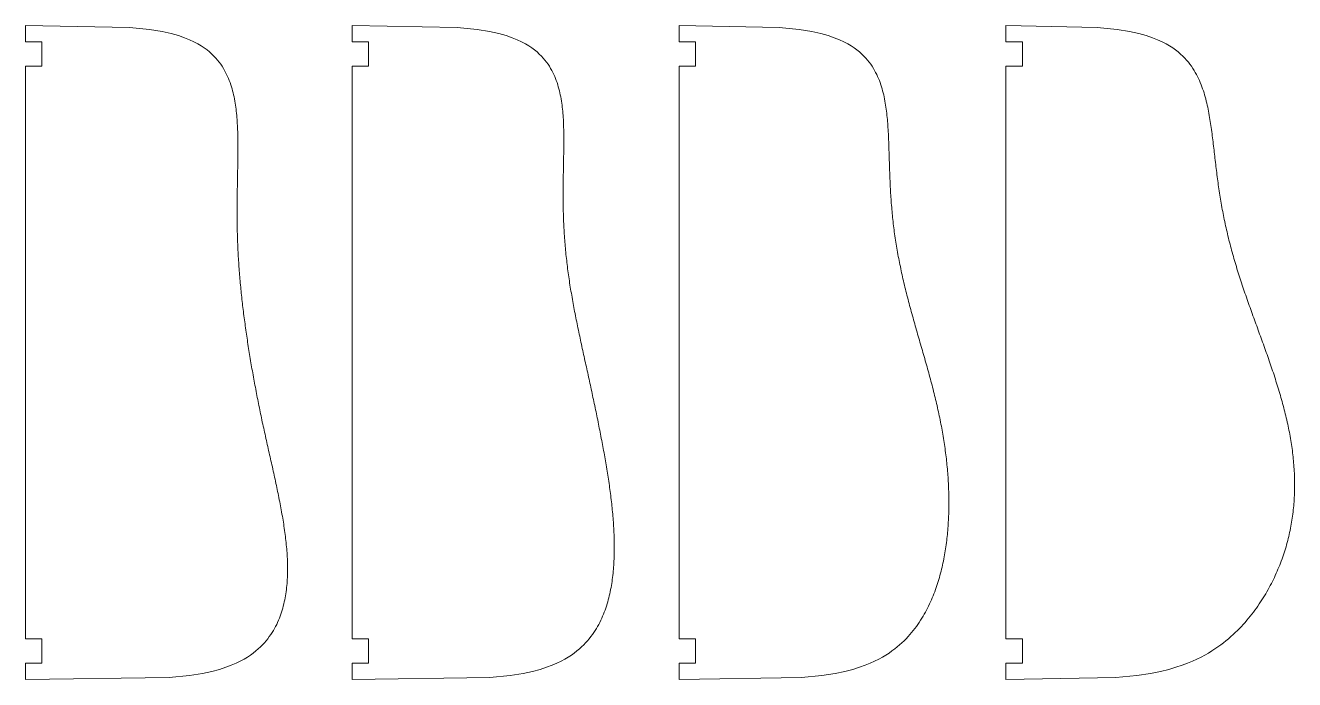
# Model space of a CAD drawing. Header units: millimetres. Extents: x 0 to 2543, y 0 to 160.
# Drawn here: x 0 to 310.6, y 0 to 160 of the extents above; entities that cross this region are included whole.
import ezdxf

# ---------------------------------------------------------------- set-up
doc = ezdxf.new("R2010")
doc.units = ezdxf.units.MM
doc.layers.get('0').update_dxf_attribs({"lineweight": 0})

msp = doc.modelspace()

# ---------------------------------------------------------------- linework, layer by layer
for p, q in [((0, 156), (0, 160)), ((25.51, 159.5), (0, 160)), ((30.39, 159), (25.51, 159.5)), ((33.44, 158.5), (30.39, 159)), ((35.69, 158), (33.44, 158.5)), ((80, 156), (80, 160)), ((105.68, 159.5), (80, 160)), ((110.55, 159), (105.68, 159.5)), ((113.61, 158.5), (110.55, 159)), ((115.86, 158), (113.61, 158.5)), ((160, 156), (160, 160)), ((184.48, 159.5), (160, 160)), ((189.37, 159), (184.48, 159.5)), ((192.44, 158.5), (189.37, 159)), ((194.7, 158), (192.44, 158.5)), ((240, 156), (240, 160)), ((262.28, 159.5), (240, 160)), ((267.18, 159), (262.28, 159.5)), ((270.26, 158.5), (267.18, 159)), ((272.54, 158), (270.26, 158.5)), ((4, 156), (0, 156)), ((4, 150), (4, 156)), ((37.47, 157.5), (35.69, 158)), ((38.94, 157), (37.47, 157.5)), ((40.18, 156.5), (38.94, 157)), ((41.26, 156), (40.18, 156.5)), ((42.2, 155.5), (41.26, 156)), ((43.04, 155), (42.2, 155.5)), ((84, 156), (80, 156)), ((84, 150), (84, 156)), ((117.64, 157.5), (115.86, 158)), ((119.1, 157), (117.64, 157.5)), ((120.35, 156.5), (119.1, 157)), ((121.42, 156), (120.35, 156.5)), ((122.36, 155.5), (121.42, 156)), ((123.2, 155), (122.36, 155.5)), ((164, 156), (160, 156)), ((164, 150), (164, 156)), ((196.48, 157.5), (194.7, 158)), ((197.96, 157), (196.48, 157.5)), ((199.21, 156.5), (197.96, 157)), ((200.3, 156), (199.21, 156.5)), ((201.25, 155.5), (200.3, 156)), ((202.09, 155), (201.25, 155.5)), ((244, 156), (240, 156)), ((244, 150), (244, 156)), ((274.34, 157.5), (272.54, 158)), ((275.84, 157), (274.34, 157.5)), ((277.11, 156.5), (275.84, 157)), ((278.21, 156), (277.11, 156.5)), ((279.18, 155.5), (278.21, 156)), ((280.04, 155), (279.18, 155.5)), ((43.79, 154.5), (43.04, 155)), ((44.47, 154), (43.79, 154.5)), ((45.08, 153.5), (44.47, 154)), ((45.64, 153), (45.08, 153.5)), ((46.14, 152.5), (45.64, 153)), ((46.61, 152), (46.14, 152.5)), ((123.94, 154.5), (123.2, 155)), ((124.61, 154), (123.94, 154.5)), ((125.22, 153.5), (124.61, 154)), ((125.77, 153), (125.22, 153.5)), ((126.28, 152.5), (125.77, 153)), ((126.74, 152), (126.28, 152.5)), ((202.85, 154.5), (202.09, 155)), ((203.53, 154), (202.85, 154.5)), ((204.14, 153.5), (203.53, 154)), ((204.7, 153), (204.14, 153.5)), ((205.22, 152.5), (204.7, 153)), ((205.69, 152), (205.22, 152.5)), ((280.81, 154.5), (280.04, 155)), ((281.51, 154), (280.81, 154.5)), ((282.15, 153.5), (281.51, 154)), ((282.73, 153), (282.15, 153.5)), ((283.26, 152.5), (282.73, 153)), ((283.75, 152), (283.26, 152.5)), ((0, 10), (0, 150)), ((0, 150), (4, 150)), ((47.04, 151.5), (46.61, 152)), ((47.43, 151), (47.04, 151.5)), ((47.8, 150.5), (47.43, 151)), ((48.14, 150), (47.8, 150.5)), ((48.45, 149.5), (48.14, 150)), ((48.74, 149), (48.45, 149.5)), ((80, 10), (80, 150)), ((80, 150), (84, 150)), ((127.16, 151.5), (126.74, 152)), ((127.55, 151), (127.16, 151.5)), ((127.91, 150.5), (127.55, 151)), ((128.24, 150), (127.91, 150.5)), ((128.54, 149.5), (128.24, 150)), ((128.82, 149), (128.54, 149.5)), ((160, 10), (160, 150)), ((160, 150), (164, 150)), ((206.12, 151.5), (205.69, 152)), ((206.52, 151), (206.12, 151.5)), ((206.88, 150.5), (206.52, 151)), ((207.22, 150), (206.88, 150.5)), ((207.54, 149.5), (207.22, 150)), ((207.83, 149), (207.54, 149.5)), ((240, 10), (240, 150)), ((240, 150), (244, 150)), ((284.21, 151.5), (283.75, 152)), ((284.63, 151), (284.21, 151.5)), ((285.02, 150.5), (284.63, 151)), ((285.38, 150), (285.02, 150.5)), ((285.72, 149.5), (285.38, 150)), ((286.04, 149), (285.72, 149.5)), ((49.01, 148.5), (48.74, 149)), ((49.26, 148), (49.01, 148.5)), ((49.49, 147.5), (49.26, 148)), ((49.7, 147), (49.49, 147.5)), ((49.9, 146.5), (49.7, 147)), ((50.09, 146), (49.9, 146.5)), ((50.26, 145.5), (50.09, 146)), ((129.08, 148.5), (128.82, 149)), ((129.32, 148), (129.08, 148.5)), ((129.55, 147.5), (129.32, 148)), ((129.75, 147), (129.55, 147.5)), ((129.94, 146.5), (129.75, 147)), ((130.12, 146), (129.94, 146.5)), ((130.28, 145.5), (130.12, 146)), ((208.1, 148.5), (207.83, 149)), ((208.35, 148), (208.1, 148.5)), ((208.58, 147.5), (208.35, 148)), ((208.8, 147), (208.58, 147.5)), ((209, 146.5), (208.8, 147)), ((209.19, 146), (209, 146.5)), ((209.36, 145.5), (209.19, 146)), ((286.33, 148.5), (286.04, 149)), ((286.61, 148), (286.33, 148.5)), ((286.87, 147.5), (286.61, 148)), ((287.11, 147), (286.87, 147.5)), ((287.34, 146.5), (287.11, 147)), ((287.56, 146), (287.34, 146.5)), ((287.76, 145.5), (287.56, 146)), ((50.42, 145), (50.26, 145.5)), ((50.57, 144.5), (50.42, 145)), ((50.7, 144), (50.57, 144.5)), ((50.83, 143.5), (50.7, 144)), ((50.95, 143), (50.83, 143.5)), ((51.06, 142.5), (50.95, 143)), ((130.43, 145), (130.28, 145.5)), ((130.57, 144.5), (130.43, 145)), ((130.7, 144), (130.57, 144.5)), ((130.82, 143.5), (130.7, 144)), ((130.92, 143), (130.82, 143.5)), ((131.02, 142.5), (130.92, 143)), ((209.52, 145), (209.36, 145.5)), ((209.67, 144.5), (209.52, 145)), ((209.81, 144), (209.67, 144.5)), ((209.94, 143.5), (209.81, 144)), ((210.06, 143), (209.94, 143.5)), ((210.17, 142.5), (210.06, 143)), ((287.95, 145), (287.76, 145.5)), ((288.13, 144.5), (287.95, 145)), ((288.3, 144), (288.13, 144.5)), ((288.46, 143.5), (288.3, 144)), ((288.61, 143), (288.46, 143.5)), ((288.75, 142.5), (288.61, 143)), ((51.16, 142), (51.06, 142.5)), ((51.25, 141.5), (51.16, 142)), ((51.34, 141), (51.25, 141.5)), ((51.42, 140.5), (51.34, 141)), ((51.49, 140), (51.42, 140.5)), ((51.55, 139.5), (51.49, 140)), ((131.11, 142), (131.02, 142.5)), ((131.2, 141.5), (131.11, 142)), ((131.27, 141), (131.2, 141.5)), ((131.34, 140.5), (131.27, 141)), ((131.4, 140), (131.34, 140.5)), ((131.46, 139.5), (131.4, 140)), ((210.28, 142), (210.17, 142.5)), ((210.37, 141.5), (210.28, 142)), ((210.46, 141), (210.37, 141.5)), ((210.54, 140.5), (210.46, 141)), ((210.62, 140), (210.54, 140.5)), ((210.69, 139.5), (210.62, 140)), ((288.88, 142), (288.75, 142.5)), ((289.01, 141.5), (288.88, 142)), ((289.13, 141), (289.01, 141.5)), ((289.25, 140.5), (289.13, 141)), ((289.36, 140), (289.25, 140.5)), ((289.46, 139.5), (289.36, 140)), ((51.61, 139), (51.55, 139.5)), ((51.67, 138.5), (51.61, 139)), ((51.72, 138), (51.67, 138.5)), ((51.76, 137.5), (51.72, 138)), ((51.8, 137), (51.76, 137.5)), ((51.84, 136.5), (51.8, 137)), ((131.51, 139), (131.46, 139.5)), ((131.55, 138.5), (131.51, 139)), ((131.59, 138), (131.55, 138.5)), ((131.63, 137.5), (131.59, 138)), ((131.66, 137), (131.63, 137.5)), ((131.68, 136.5), (131.66, 137)), ((210.75, 139), (210.69, 139.5)), ((210.81, 138.5), (210.75, 139)), ((210.87, 138), (210.81, 138.5)), ((210.92, 137.5), (210.87, 138)), ((210.97, 137), (210.92, 137.5)), ((211.01, 136.5), (210.97, 137)), ((289.56, 139), (289.46, 139.5)), ((289.66, 138.5), (289.56, 139)), ((289.75, 138), (289.66, 138.5)), ((289.84, 137.5), (289.75, 138)), ((289.92, 137), (289.84, 137.5)), ((290, 136.5), (289.92, 137)), ((51.87, 136), (51.84, 136.5)), ((51.9, 135.5), (51.87, 136)), ((51.92, 135), (51.9, 135.5)), ((51.94, 134.5), (51.92, 135)), ((51.96, 134), (51.94, 134.5)), ((51.98, 133.5), (51.96, 134)), ((131.71, 136), (131.68, 136.5)), ((131.73, 135.5), (131.71, 136)), ((131.74, 135), (131.73, 135.5)), ((131.75, 134.5), (131.74, 135)), ((131.76, 134), (131.75, 134.5)), ((131.77, 133.5), (131.76, 134)), ((211.05, 136), (211.01, 136.5)), ((211.09, 135.5), (211.05, 136)), ((211.12, 135), (211.09, 135.5)), ((211.15, 134.5), (211.12, 135)), ((211.18, 134), (211.15, 134.5)), ((211.21, 133.5), (211.18, 134)), ((290.08, 136), (290, 136.5)), ((290.15, 135.5), (290.08, 136)), ((290.22, 135), (290.15, 135.5)), ((290.29, 134.5), (290.22, 135)), ((290.36, 134), (290.29, 134.5)), ((290.43, 133.5), (290.36, 134)), ((52, 133), (51.98, 133.5)), ((52.01, 132.5), (52, 133)), ((52.02, 132), (52.01, 132.5)), ((52.02, 131.5), (52.02, 132)), ((52.02, 131), (52.02, 131.5)), ((52.03, 130.5), (52.02, 131)), ((52.03, 130), (52.03, 130.5)), ((131.78, 133), (131.77, 133.5)), ((131.77, 130.5), (131.78, 131)), ((131.77, 130), (131.77, 130.5)), ((131.78, 132.5), (131.78, 133)), ((131.78, 132), (131.78, 132.5)), ((131.78, 131.5), (131.78, 132)), ((131.78, 131), (131.78, 131.5)), ((211.23, 133), (211.21, 133.5)), ((211.25, 132.5), (211.23, 133)), ((211.27, 132), (211.25, 132.5)), ((211.29, 131.5), (211.27, 132)), ((211.31, 131), (211.29, 131.5)), ((211.33, 130.5), (211.31, 131)), ((211.34, 130), (211.33, 130.5)), ((290.49, 133), (290.43, 133.5)), ((290.55, 132.5), (290.49, 133)), ((290.61, 132), (290.55, 132.5)), ((290.68, 131.5), (290.61, 132)), ((290.73, 131), (290.68, 131.5)), ((290.79, 130.5), (290.73, 131)), ((290.85, 130), (290.79, 130.5)), ((52, 127.5), (52.01, 128)), ((52, 127), (52, 127.5)), ((52.01, 128), (52.02, 128.5)), ((52.02, 129.5), (52.03, 130)), ((52.02, 129), (52.02, 129.5)), ((52.02, 128.5), (52.02, 129)), ((131.72, 127), (131.73, 127.5)), ((131.73, 127.5), (131.74, 128)), ((131.74, 128), (131.75, 128.5)), ((131.75, 129), (131.76, 129.5)), ((131.75, 128.5), (131.75, 129)), ((131.76, 129.5), (131.77, 130)), ((211.36, 129.5), (211.34, 130)), ((211.38, 129), (211.36, 129.5)), ((211.39, 128.5), (211.38, 129)), ((211.41, 128), (211.39, 128.5)), ((211.42, 127.5), (211.41, 128)), ((211.43, 127), (211.42, 127.5)), ((290.91, 129.5), (290.85, 130)), ((290.97, 129), (290.91, 129.5)), ((291.03, 128.5), (290.97, 129)), ((291.08, 128), (291.03, 128.5)), ((291.14, 127.5), (291.08, 128)), ((291.2, 127), (291.14, 127.5)), ((51.94, 124), (51.95, 124.5)), ((51.95, 124.5), (51.96, 125)), ((51.96, 125), (51.97, 125.5)), ((51.97, 125.5), (51.98, 126)), ((51.98, 126), (51.99, 126.5)), ((51.99, 126.5), (52, 127)), ((131.66, 124), (131.67, 124.5)), ((131.67, 124.5), (131.68, 125)), ((131.68, 125), (131.69, 125.5)), ((131.69, 125.5), (131.7, 126)), ((131.7, 126), (131.71, 126.5)), ((131.71, 126.5), (131.72, 127)), ((211.45, 126.5), (211.43, 127)), ((211.46, 126), (211.45, 126.5)), ((211.48, 125.5), (211.46, 126)), ((211.5, 125), (211.48, 125.5)), ((211.51, 124.5), (211.5, 125)), ((211.53, 124), (211.51, 124.5)), ((291.26, 126.5), (291.2, 127)), ((291.32, 126), (291.26, 126.5)), ((291.38, 125.5), (291.32, 126)), ((291.44, 125), (291.38, 125.5)), ((291.5, 124.5), (291.44, 125)), ((291.56, 124), (291.5, 124.5)), ((51.89, 121.5), (51.9, 122)), ((51.89, 121), (51.89, 121.5)), ((51.9, 122), (51.91, 122.5)), ((51.91, 122.5), (51.92, 123)), ((51.92, 123), (51.93, 123.5)), ((51.93, 123.5), (51.94, 124)), ((131.61, 121), (131.62, 121.5)), ((131.62, 121.5), (131.63, 122)), ((131.63, 122.5), (131.64, 123)), ((131.63, 122), (131.63, 122.5)), ((131.64, 123), (131.65, 123.5)), ((131.65, 123.5), (131.66, 124)), ((211.55, 123.5), (211.53, 124)), ((211.57, 123), (211.55, 123.5)), ((211.59, 122.5), (211.57, 123)), ((211.61, 122), (211.59, 122.5)), ((211.63, 121.5), (211.61, 122)), ((211.65, 121), (211.63, 121.5)), ((291.63, 123.5), (291.56, 124)), ((291.69, 123), (291.63, 123.5)), ((291.76, 122.5), (291.69, 123)), ((291.83, 122), (291.76, 122.5)), ((291.89, 121.5), (291.83, 122)), ((291.96, 121), (291.89, 121.5)), ((51.84, 118.5), (51.85, 119)), ((51.84, 118), (51.84, 118.5)), ((51.85, 119), (51.86, 119.5)), ((51.86, 119.5), (51.87, 120)), ((51.87, 120), (51.88, 120.5)), ((51.88, 120.5), (51.89, 121)), ((131.6, 119.5), (131.61, 120)), ((131.6, 119), (131.6, 119.5)), ((131.6, 118.5), (131.6, 119)), ((131.6, 118), (131.6, 118.5)), ((131.61, 120.5), (131.61, 121)), ((131.61, 120), (131.61, 120.5)), ((211.68, 120.5), (211.65, 121)), ((211.71, 120), (211.68, 120.5)), ((211.73, 119.5), (211.71, 120)), ((211.76, 119), (211.73, 119.5)), ((211.79, 118.5), (211.76, 119)), ((211.83, 118), (211.79, 118.5)), ((292.04, 120.5), (291.96, 121)), ((292.11, 120), (292.04, 120.5)), ((292.18, 119.5), (292.11, 120)), ((292.26, 119), (292.18, 119.5)), ((292.34, 118.5), (292.26, 119)), ((292.42, 118), (292.34, 118.5)), ((51.81, 114.5), (51.82, 115)), ((51.82, 116.5), (51.83, 117)), ((51.82, 116), (51.82, 116.5)), ((51.82, 115.5), (51.82, 116)), ((51.82, 115), (51.82, 115.5)), ((51.83, 117.5), (51.84, 118)), ((51.83, 117), (51.83, 117.5)), ((131.61, 117.5), (131.6, 118)), ((131.61, 117), (131.61, 117.5)), ((131.61, 116.5), (131.61, 117)), ((131.62, 116), (131.61, 116.5)), ((131.63, 115.5), (131.62, 116)), ((131.64, 115), (131.63, 115.5)), ((131.65, 114.5), (131.64, 115)), ((211.86, 117.5), (211.83, 118)), ((211.9, 117), (211.86, 117.5)), ((211.93, 116.5), (211.9, 117)), ((211.97, 116), (211.93, 116.5)), ((212.02, 115.5), (211.97, 116)), ((212.06, 115), (212.02, 115.5)), ((212.1, 114.5), (212.06, 115)), ((292.5, 117.5), (292.42, 118)), ((292.58, 117), (292.5, 117.5)), ((292.67, 116.5), (292.58, 117)), ((292.76, 116), (292.67, 116.5)), ((292.85, 115.5), (292.76, 116)), ((292.94, 115), (292.85, 115.5)), ((293.03, 114.5), (292.94, 115)), ((51.82, 114), (51.81, 114.5)), ((51.82, 113.5), (51.82, 114)), ((51.82, 113), (51.82, 113.5)), ((51.82, 112.5), (51.82, 113)), ((51.83, 112), (51.82, 112.5)), ((51.83, 111.5), (51.83, 112)), ((131.66, 114), (131.65, 114.5)), ((131.68, 113.5), (131.66, 114)), ((131.7, 113), (131.68, 113.5)), ((131.71, 112.5), (131.7, 113)), ((131.73, 112), (131.71, 112.5)), ((131.76, 111.5), (131.73, 112)), ((212.15, 114), (212.1, 114.5)), ((212.2, 113.5), (212.15, 114)), ((212.25, 113), (212.2, 113.5)), ((212.31, 112.5), (212.25, 113)), ((212.36, 112), (212.31, 112.5)), ((212.42, 111.5), (212.36, 112)), ((293.13, 114), (293.03, 114.5)), ((293.23, 113.5), (293.13, 114)), ((293.33, 113), (293.23, 113.5)), ((293.43, 112.5), (293.33, 113)), ((293.53, 112), (293.43, 112.5)), ((293.64, 111.5), (293.53, 112)), ((51.84, 111), (51.83, 111.5)), ((51.85, 110.5), (51.84, 111)), ((51.86, 110), (51.85, 110.5)), ((51.87, 109.5), (51.86, 110)), ((51.88, 109), (51.87, 109.5)), ((51.9, 108.5), (51.88, 109)), ((131.78, 111), (131.76, 111.5)), ((131.81, 110.5), (131.78, 111)), ((131.83, 110), (131.81, 110.5)), ((131.86, 109.5), (131.83, 110)), ((131.89, 109), (131.86, 109.5)), ((131.93, 108.5), (131.89, 109)), ((212.48, 111), (212.42, 111.5)), ((212.54, 110.5), (212.48, 111)), ((212.61, 110), (212.54, 110.5)), ((212.67, 109.5), (212.61, 110)), ((212.74, 109), (212.67, 109.5)), ((212.81, 108.5), (212.74, 109)), ((293.75, 111), (293.64, 111.5)), ((293.86, 110.5), (293.75, 111)), ((293.97, 110), (293.86, 110.5)), ((294.09, 109.5), (293.97, 110)), ((294.21, 109), (294.09, 109.5)), ((294.33, 108.5), (294.21, 109)), ((51.91, 108), (51.9, 108.5)), ((51.93, 107.5), (51.91, 108)), ((51.94, 107), (51.93, 107.5)), ((51.96, 106.5), (51.94, 107)), ((51.98, 106), (51.96, 106.5)), ((52, 105.5), (51.98, 106)), ((131.96, 108), (131.93, 108.5)), ((132, 107.5), (131.96, 108)), ((132.04, 107), (132, 107.5)), ((132.08, 106.5), (132.04, 107)), ((132.12, 106), (132.08, 106.5)), ((132.17, 105.5), (132.12, 106)), ((212.89, 108), (212.81, 108.5)), ((212.96, 107.5), (212.89, 108)), ((213.04, 107), (212.96, 107.5)), ((213.12, 106.5), (213.04, 107)), ((213.2, 106), (213.12, 106.5)), ((213.28, 105.5), (213.2, 106)), ((294.45, 108), (294.33, 108.5)), ((294.57, 107.5), (294.45, 108)), ((294.7, 107), (294.57, 107.5)), ((294.83, 106.5), (294.7, 107)), ((294.96, 106), (294.83, 106.5)), ((295.09, 105.5), (294.96, 106)), ((52.03, 105), (52, 105.5)), ((52.05, 104.5), (52.03, 105)), ((52.08, 104), (52.05, 104.5)), ((52.11, 103.5), (52.08, 104)), ((52.13, 103), (52.11, 103.5)), ((52.17, 102.5), (52.13, 103)), ((132.21, 105), (132.17, 105.5)), ((132.26, 104.5), (132.21, 105)), ((132.31, 104), (132.26, 104.5)), ((132.37, 103.5), (132.31, 104)), ((132.42, 103), (132.37, 103.5)), ((132.48, 102.5), (132.42, 103)), ((213.37, 105), (213.28, 105.5)), ((213.46, 104.5), (213.37, 105)), ((213.55, 104), (213.46, 104.5)), ((213.64, 103.5), (213.55, 104)), ((213.74, 103), (213.64, 103.5)), ((213.83, 102.5), (213.74, 103)), ((295.23, 105), (295.09, 105.5)), ((295.36, 104.5), (295.23, 105)), ((295.5, 104), (295.36, 104.5)), ((295.64, 103.5), (295.5, 104)), ((295.79, 103), (295.64, 103.5)), ((295.93, 102.5), (295.79, 103)), ((52.2, 102), (52.17, 102.5)), ((52.23, 101.5), (52.2, 102)), ((52.26, 101), (52.23, 101.5)), ((52.3, 100.5), (52.26, 101)), ((52.34, 100), (52.3, 100.5)), ((52.38, 99.5), (52.34, 100)), ((52.42, 99), (52.38, 99.5)), ((132.53, 102), (132.48, 102.5)), ((132.59, 101.5), (132.53, 102)), ((132.66, 101), (132.59, 101.5)), ((132.72, 100.5), (132.66, 101)), ((132.79, 100), (132.72, 100.5)), ((132.85, 99.5), (132.79, 100)), ((132.92, 99), (132.85, 99.5)), ((213.93, 102), (213.83, 102.5)), ((214.03, 101.5), (213.93, 102)), ((214.14, 101), (214.03, 101.5)), ((214.24, 100.5), (214.14, 101)), ((214.35, 100), (214.24, 100.5)), ((214.46, 99.5), (214.35, 100)), ((214.57, 99), (214.46, 99.5)), ((296.08, 102), (295.93, 102.5)), ((296.23, 101.5), (296.08, 102)), ((296.38, 101), (296.23, 101.5)), ((296.53, 100.5), (296.38, 101)), ((296.69, 100), (296.53, 100.5)), ((296.84, 99.5), (296.69, 100)), ((297, 99), (296.84, 99.5)), ((52.46, 98.5), (52.42, 99)), ((52.5, 98), (52.46, 98.5)), ((52.54, 97.5), (52.5, 98)), ((52.59, 97), (52.54, 97.5)), ((52.64, 96.5), (52.59, 97)), ((52.69, 96), (52.64, 96.5)), ((132.99, 98.5), (132.92, 99)), ((133.06, 98), (132.99, 98.5)), ((133.14, 97.5), (133.06, 98)), ((133.21, 97), (133.14, 97.5)), ((133.29, 96.5), (133.21, 97)), ((133.37, 96), (133.29, 96.5)), ((214.68, 98.5), (214.57, 99)), ((214.79, 98), (214.68, 98.5)), ((214.91, 97.5), (214.79, 98)), ((215.03, 97), (214.91, 97.5)), ((215.15, 96.5), (215.03, 97)), ((215.27, 96), (215.15, 96.5)), ((297.16, 98.5), (297, 99)), ((297.32, 98), (297.16, 98.5)), ((297.49, 97.5), (297.32, 98)), ((297.65, 97), (297.49, 97.5)), ((297.82, 96.5), (297.65, 97)), ((297.98, 96), (297.82, 96.5)), ((52.73, 95.5), (52.69, 96)), ((52.79, 95), (52.73, 95.5)), ((52.84, 94.5), (52.79, 95)), ((52.89, 94), (52.84, 94.5)), ((52.94, 93.5), (52.89, 94)), ((53, 93), (52.94, 93.5)), ((133.45, 95.5), (133.37, 96)), ((133.53, 95), (133.45, 95.5)), ((133.62, 94.5), (133.53, 95)), ((133.7, 94), (133.62, 94.5)), ((133.79, 93.5), (133.7, 94)), ((133.88, 93), (133.79, 93.5)), ((215.39, 95.5), (215.27, 96)), ((215.51, 95), (215.39, 95.5)), ((215.64, 94.5), (215.51, 95)), ((215.77, 94), (215.64, 94.5)), ((215.89, 93.5), (215.77, 94)), ((216.02, 93), (215.89, 93.5)), ((298.15, 95.5), (297.98, 96)), ((298.32, 95), (298.15, 95.5)), ((298.49, 94.5), (298.32, 95)), ((298.67, 94), (298.49, 94.5)), ((298.84, 93.5), (298.67, 94)), ((299.01, 93), (298.84, 93.5)), ((53.06, 92.5), (53, 93)), ((53.11, 92), (53.06, 92.5)), ((53.17, 91.5), (53.11, 92)), ((53.23, 91), (53.17, 91.5)), ((53.3, 90.5), (53.23, 91)), ((53.36, 90), (53.3, 90.5)), ((133.97, 92.5), (133.88, 93)), ((134.06, 92), (133.97, 92.5)), ((134.15, 91.5), (134.06, 92)), ((134.24, 91), (134.15, 91.5)), ((134.34, 90.5), (134.24, 91)), ((134.43, 90), (134.34, 90.5)), ((216.15, 92.5), (216.02, 93)), ((216.29, 92), (216.15, 92.5)), ((216.42, 91.5), (216.29, 92)), ((216.55, 91), (216.42, 91.5)), ((216.69, 90.5), (216.55, 91)), ((216.83, 90), (216.69, 90.5)), ((299.19, 92.5), (299.01, 93)), ((299.37, 92), (299.19, 92.5)), ((299.54, 91.5), (299.37, 92)), ((299.72, 91), (299.54, 91.5)), ((299.9, 90.5), (299.72, 91)), ((300.08, 90), (299.9, 90.5)), ((53.42, 89.5), (53.36, 90)), ((53.48, 89), (53.42, 89.5)), ((53.55, 88.5), (53.48, 89)), ((53.62, 88), (53.55, 88.5)), ((53.68, 87.5), (53.62, 88)), ((53.75, 87), (53.68, 87.5)), ((53.82, 86.5), (53.75, 87)), ((134.53, 89.5), (134.43, 90)), ((134.63, 89), (134.53, 89.5)), ((134.73, 88.5), (134.63, 89)), ((134.83, 88), (134.73, 88.5)), ((134.93, 87.5), (134.83, 88)), ((135.03, 87), (134.93, 87.5)), ((135.13, 86.5), (135.03, 87)), ((216.96, 89.5), (216.83, 90)), ((217.1, 89), (216.96, 89.5)), ((217.24, 88.5), (217.1, 89)), ((217.38, 88), (217.24, 88.5)), ((217.52, 87.5), (217.38, 88)), ((217.66, 87), (217.52, 87.5)), ((217.81, 86.5), (217.66, 87)), ((300.26, 89.5), (300.08, 90)), ((300.44, 89), (300.26, 89.5)), ((300.62, 88.5), (300.44, 89)), ((300.8, 88), (300.62, 88.5)), ((300.99, 87.5), (300.8, 88)), ((301.17, 87), (300.99, 87.5)), ((301.35, 86.5), (301.17, 87)), ((53.89, 86), (53.82, 86.5)), ((53.96, 85.5), (53.89, 86)), ((54.03, 85), (53.96, 85.5)), ((54.1, 84.5), (54.03, 85)), ((54.18, 84), (54.1, 84.5)), ((54.25, 83.5), (54.18, 84)), ((135.24, 86), (135.13, 86.5)), ((135.34, 85.5), (135.24, 86)), ((135.44, 85), (135.34, 85.5)), ((135.55, 84.5), (135.44, 85)), ((135.66, 84), (135.55, 84.5)), ((135.76, 83.5), (135.66, 84)), ((217.95, 86), (217.81, 86.5)), ((218.09, 85.5), (217.95, 86)), ((218.23, 85), (218.09, 85.5)), ((218.38, 84.5), (218.23, 85)), ((218.52, 84), (218.38, 84.5)), ((218.67, 83.5), (218.52, 84)), ((301.53, 86), (301.35, 86.5)), ((301.72, 85.5), (301.53, 86)), ((301.9, 85), (301.72, 85.5)), ((302.08, 84.5), (301.9, 85)), ((302.26, 84), (302.08, 84.5)), ((302.44, 83.5), (302.26, 84)), ((54.33, 83), (54.25, 83.5)), ((54.4, 82.5), (54.33, 83)), ((54.48, 82), (54.4, 82.5)), ((54.56, 81.5), (54.48, 82)), ((54.63, 81), (54.56, 81.5)), ((54.71, 80.5), (54.63, 81)), ((135.87, 83), (135.76, 83.5)), ((135.98, 82.5), (135.87, 83)), ((136.09, 82), (135.98, 82.5)), ((136.19, 81.5), (136.09, 82)), ((136.3, 81), (136.19, 81.5)), ((136.41, 80.5), (136.3, 81)), ((218.81, 83), (218.67, 83.5)), ((218.95, 82.5), (218.81, 83)), ((219.1, 82), (218.95, 82.5)), ((219.24, 81.5), (219.1, 82)), ((219.39, 81), (219.24, 81.5)), ((219.53, 80.5), (219.39, 81)), ((302.63, 83), (302.44, 83.5)), ((302.81, 82.5), (302.63, 83)), ((302.99, 82), (302.81, 82.5)), ((303.17, 81.5), (302.99, 82)), ((303.35, 81), (303.17, 81.5)), ((303.53, 80.5), (303.35, 81)), ((54.79, 80), (54.71, 80.5)), ((54.87, 79.5), (54.79, 80)), ((54.95, 79), (54.87, 79.5)), ((55.04, 78.5), (54.95, 79)), ((55.12, 78), (55.04, 78.5)), ((55.2, 77.5), (55.12, 78)), ((136.52, 80), (136.41, 80.5)), ((136.63, 79.5), (136.52, 80)), ((136.74, 79), (136.63, 79.5)), ((136.85, 78.5), (136.74, 79)), ((136.96, 78), (136.85, 78.5)), ((137.07, 77.5), (136.96, 78)), ((219.68, 80), (219.53, 80.5)), ((219.82, 79.5), (219.68, 80)), ((219.96, 79), (219.82, 79.5)), ((220.11, 78.5), (219.96, 79)), ((220.25, 78), (220.11, 78.5)), ((220.39, 77.5), (220.25, 78)), ((303.71, 80), (303.53, 80.5)), ((303.88, 79.5), (303.71, 80)), ((304.06, 79), (303.88, 79.5)), ((304.23, 78.5), (304.06, 79)), ((304.41, 78), (304.23, 78.5)), ((304.58, 77.5), (304.41, 78)), ((55.29, 77), (55.2, 77.5)), ((55.37, 76.5), (55.29, 77)), ((55.46, 76), (55.37, 76.5)), ((55.55, 75.5), (55.46, 76)), ((55.63, 75), (55.55, 75.5)), ((55.72, 74.5), (55.63, 75)), ((137.18, 77), (137.07, 77.5)), ((137.29, 76.5), (137.18, 77)), ((137.4, 76), (137.29, 76.5)), ((137.51, 75.5), (137.4, 76)), ((137.62, 75), (137.51, 75.5)), ((137.73, 74.5), (137.62, 75)), ((220.53, 77), (220.39, 77.5)), ((220.67, 76.5), (220.53, 77)), ((220.81, 76), (220.67, 76.5)), ((220.95, 75.5), (220.81, 76)), ((221.09, 75), (220.95, 75.5)), ((221.22, 74.5), (221.09, 75)), ((304.76, 77), (304.58, 77.5)), ((304.93, 76.5), (304.76, 77)), ((305.1, 76), (304.93, 76.5)), ((305.26, 75.5), (305.1, 76)), ((305.43, 75), (305.26, 75.5)), ((305.6, 74.5), (305.43, 75)), ((55.81, 74), (55.72, 74.5)), ((55.9, 73.5), (55.81, 74)), ((56, 73), (55.9, 73.5)), ((56.09, 72.5), (56, 73)), ((56.18, 72), (56.09, 72.5)), ((56.28, 71.5), (56.18, 72)), ((56.37, 71), (56.28, 71.5)), ((137.84, 74), (137.73, 74.5)), ((137.95, 73.5), (137.84, 74)), ((138.06, 73), (137.95, 73.5)), ((138.16, 72.5), (138.06, 73)), ((138.27, 72), (138.16, 72.5)), ((138.38, 71.5), (138.27, 72)), ((138.49, 71), (138.38, 71.5)), ((221.36, 74), (221.22, 74.5)), ((221.5, 73.5), (221.36, 74)), ((221.63, 73), (221.5, 73.5)), ((221.76, 72.5), (221.63, 73)), ((221.89, 72), (221.76, 72.5)), ((222.02, 71.5), (221.89, 72)), ((222.15, 71), (222.02, 71.5)), ((305.76, 74), (305.6, 74.5)), ((305.92, 73.5), (305.76, 74)), ((306.08, 73), (305.92, 73.5)), ((306.24, 72.5), (306.08, 73)), ((306.4, 72), (306.24, 72.5)), ((306.55, 71.5), (306.4, 72)), ((306.71, 71), (306.55, 71.5)), ((56.47, 70.5), (56.37, 71)), ((56.56, 70), (56.47, 70.5)), ((56.66, 69.5), (56.56, 70)), ((56.76, 69), (56.66, 69.5)), ((56.86, 68.5), (56.76, 69)), ((56.96, 68), (56.86, 68.5)), ((138.6, 70.5), (138.49, 71)), ((138.7, 70), (138.6, 70.5)), ((138.81, 69.5), (138.7, 70)), ((138.92, 69), (138.81, 69.5)), ((139.03, 68.5), (138.92, 69)), ((139.13, 68), (139.03, 68.5)), ((222.28, 70.5), (222.15, 71)), ((222.41, 70), (222.28, 70.5)), ((222.53, 69.5), (222.41, 70)), ((222.65, 69), (222.53, 69.5)), ((222.77, 68.5), (222.65, 69)), ((222.89, 68), (222.77, 68.5)), ((306.86, 70.5), (306.71, 71)), ((307.01, 70), (306.86, 70.5)), ((307.15, 69.5), (307.01, 70)), ((307.3, 69), (307.15, 69.5)), ((307.44, 68.5), (307.3, 69)), ((307.58, 68), (307.44, 68.5)), ((57.06, 67.5), (56.96, 68)), ((57.16, 67), (57.06, 67.5)), ((57.26, 66.5), (57.16, 67)), ((57.36, 66), (57.26, 66.5)), ((57.47, 65.5), (57.36, 66)), ((57.57, 65), (57.47, 65.5)), ((139.24, 67.5), (139.13, 68)), ((139.34, 67), (139.24, 67.5)), ((139.45, 66.5), (139.34, 67)), ((139.55, 66), (139.45, 66.5)), ((139.66, 65.5), (139.55, 66)), ((139.76, 65), (139.66, 65.5)), ((223.01, 67.5), (222.89, 68)), ((223.13, 67), (223.01, 67.5)), ((223.24, 66.5), (223.13, 67)), ((223.35, 66), (223.24, 66.5)), ((223.46, 65.5), (223.35, 66)), ((223.57, 65), (223.46, 65.5)), ((307.71, 67.5), (307.58, 68)), ((307.85, 67), (307.71, 67.5)), ((307.98, 66.5), (307.85, 67)), ((308.11, 66), (307.98, 66.5)), ((308.24, 65.5), (308.11, 66)), ((308.36, 65), (308.24, 65.5)), ((57.68, 64.5), (57.57, 65)), ((57.78, 64), (57.68, 64.5)), ((57.89, 63.5), (57.78, 64)), ((57.99, 63), (57.89, 63.5)), ((58.1, 62.5), (57.99, 63)), ((58.21, 62), (58.1, 62.5)), ((139.86, 64.5), (139.76, 65)), ((139.97, 64), (139.86, 64.5)), ((140.07, 63.5), (139.97, 64)), ((140.17, 63), (140.07, 63.5)), ((140.27, 62.5), (140.17, 63)), ((140.37, 62), (140.27, 62.5)), ((223.68, 64.5), (223.57, 65)), ((223.78, 64), (223.68, 64.5)), ((223.88, 63.5), (223.78, 64)), ((223.98, 63), (223.88, 63.5)), ((224.08, 62.5), (223.98, 63)), ((224.18, 62), (224.08, 62.5)), ((308.48, 64.5), (308.36, 65)), ((308.6, 64), (308.48, 64.5)), ((308.72, 63.5), (308.6, 64)), ((308.83, 63), (308.72, 63.5)), ((308.94, 62.5), (308.83, 63)), ((309.05, 62), (308.94, 62.5)), ((58.32, 61.5), (58.21, 62)), ((58.43, 61), (58.32, 61.5)), ((58.54, 60.5), (58.43, 61)), ((58.65, 60), (58.54, 60.5)), ((58.76, 59.5), (58.65, 60)), ((58.87, 59), (58.76, 59.5)), ((140.47, 61.5), (140.37, 62)), ((140.57, 61), (140.47, 61.5)), ((140.67, 60.5), (140.57, 61)), ((140.77, 60), (140.67, 60.5)), ((140.87, 59.5), (140.77, 60)), ((140.96, 59), (140.87, 59.5)), ((224.27, 61.5), (224.18, 62)), ((224.36, 61), (224.27, 61.5)), ((224.45, 60.5), (224.36, 61)), ((224.54, 60), (224.45, 60.5)), ((224.62, 59.5), (224.54, 60)), ((224.7, 59), (224.62, 59.5)), ((309.15, 61.5), (309.05, 62)), ((309.25, 61), (309.15, 61.5)), ((309.35, 60.5), (309.25, 61)), ((309.44, 60), (309.35, 60.5)), ((309.54, 59.5), (309.44, 60)), ((309.62, 59), (309.54, 59.5)), ((58.98, 58.5), (58.87, 59)), ((59.09, 58), (58.98, 58.5)), ((59.2, 57.5), (59.09, 58)), ((59.31, 57), (59.2, 57.5)), ((59.43, 56.5), (59.31, 57)), ((59.54, 56), (59.43, 56.5)), ((59.65, 55.5), (59.54, 56)), ((141.06, 58.5), (140.96, 59)), ((141.15, 58), (141.06, 58.5)), ((141.25, 57.5), (141.15, 58)), ((141.34, 57), (141.25, 57.5)), ((141.43, 56.5), (141.34, 57)), ((141.53, 56), (141.43, 56.5)), ((141.62, 55.5), (141.53, 56)), ((224.78, 58.5), (224.7, 59)), ((224.86, 58), (224.78, 58.5)), ((224.94, 57.5), (224.86, 58)), ((225.01, 57), (224.94, 57.5)), ((225.08, 56.5), (225.01, 57)), ((225.15, 56), (225.08, 56.5)), ((225.21, 55.5), (225.15, 56)), ((309.71, 58.5), (309.62, 59)), ((309.79, 58), (309.71, 58.5)), ((309.87, 57.5), (309.79, 58)), ((309.94, 57), (309.87, 57.5)), ((310.01, 56.5), (309.94, 57)), ((310.08, 56), (310.01, 56.5)), ((310.14, 55.5), (310.08, 56)), ((59.76, 55), (59.65, 55.5)), ((59.88, 54.5), (59.76, 55)), ((59.99, 54), (59.88, 54.5)), ((60.1, 53.5), (59.99, 54)), ((60.21, 53), (60.1, 53.5)), ((60.32, 52.5), (60.21, 53)), ((141.71, 55), (141.62, 55.5)), ((141.8, 54.5), (141.71, 55)), ((141.88, 54), (141.8, 54.5)), ((141.97, 53.5), (141.88, 54)), ((142.06, 53), (141.97, 53.5)), ((142.14, 52.5), (142.06, 53)), ((225.28, 55), (225.21, 55.5)), ((225.34, 54.5), (225.28, 55)), ((225.4, 54), (225.34, 54.5)), ((225.45, 53.5), (225.4, 54)), ((225.51, 53), (225.45, 53.5)), ((225.56, 52.5), (225.51, 53)), ((310.2, 55), (310.14, 55.5)), ((310.26, 54.5), (310.2, 55)), ((310.31, 54), (310.26, 54.5)), ((310.36, 53.5), (310.31, 54)), ((310.4, 53), (310.36, 53.5)), ((310.44, 52.5), (310.4, 53)), ((60.44, 52), (60.32, 52.5)), ((60.55, 51.5), (60.44, 52)), ((60.66, 51), (60.55, 51.5)), ((60.77, 50.5), (60.66, 51)), ((60.88, 50), (60.77, 50.5)), ((60.99, 49.5), (60.88, 50)), ((142.22, 52), (142.14, 52.5)), ((142.31, 51.5), (142.22, 52)), ((142.39, 51), (142.31, 51.5)), ((142.47, 50.5), (142.39, 51)), ((142.55, 50), (142.47, 50.5)), ((142.62, 49.5), (142.55, 50)), ((225.61, 52), (225.56, 52.5)), ((225.65, 51.5), (225.61, 52)), ((225.69, 51), (225.65, 51.5)), ((225.73, 50.5), (225.69, 51)), ((225.77, 50), (225.73, 50.5)), ((225.81, 49.5), (225.77, 50)), ((310.48, 52), (310.44, 52.5)), ((310.51, 51.5), (310.48, 52)), ((310.54, 51), (310.51, 51.5)), ((310.57, 50.5), (310.54, 51)), ((310.59, 50), (310.57, 50.5)), ((310.61, 49.5), (310.59, 50)), ((61.1, 49), (60.99, 49.5)), ((61.21, 48.5), (61.1, 49)), ((61.32, 48), (61.21, 48.5)), ((61.42, 47.5), (61.32, 48)), ((61.53, 47), (61.42, 47.5)), ((61.63, 46.5), (61.53, 47)), ((142.7, 49), (142.62, 49.5)), ((142.77, 48.5), (142.7, 49)), ((142.85, 48), (142.77, 48.5)), ((142.92, 47.5), (142.85, 48)), ((142.99, 47), (142.92, 47.5)), ((143.06, 46.5), (142.99, 47)), ((225.84, 49), (225.81, 49.5)), ((225.87, 48.5), (225.84, 49)), ((225.9, 48), (225.87, 48.5)), ((225.92, 47.5), (225.9, 48)), ((225.94, 47), (225.92, 47.5)), ((225.96, 46.5), (225.94, 47)), ((310.62, 49), (310.61, 49.5)), ((310.63, 48.5), (310.62, 49)), ((310.64, 48), (310.63, 48.5)), ((310.63, 47), (310.64, 47.5)), ((310.63, 46.5), (310.63, 47)), ((310.64, 47.5), (310.64, 48)), ((61.74, 46), (61.63, 46.5)), ((61.84, 45.5), (61.74, 46)), ((61.94, 45), (61.84, 45.5)), ((62.05, 44.5), (61.94, 45)), ((62.15, 44), (62.05, 44.5)), ((62.24, 43.5), (62.15, 44)), ((62.34, 43), (62.24, 43.5)), ((143.13, 46), (143.06, 46.5)), ((143.19, 45.5), (143.13, 46)), ((143.25, 45), (143.19, 45.5)), ((143.32, 44.5), (143.25, 45)), ((143.38, 44), (143.32, 44.5)), ((143.43, 43.5), (143.38, 44)), ((143.49, 43), (143.43, 43.5)), ((225.98, 46), (225.96, 46.5)), ((225.99, 45.5), (225.98, 46)), ((226, 45), (225.99, 45.5)), ((226.01, 44.5), (226, 45)), ((226.02, 44), (226.01, 44.5)), ((226.02, 43.5), (226.02, 44)), ((226.02, 43), (226.02, 43.5)), ((310.45, 43), (310.49, 43.5)), ((310.49, 43.5), (310.52, 44)), ((310.52, 44), (310.55, 44.5)), ((310.55, 44.5), (310.58, 45)), ((310.58, 45), (310.6, 45.5)), ((310.6, 45.5), (310.61, 46)), ((310.61, 46), (310.63, 46.5)), ((62.44, 42.5), (62.34, 43)), ((62.53, 42), (62.44, 42.5)), ((62.62, 41.5), (62.53, 42)), ((62.71, 41), (62.62, 41.5)), ((62.8, 40.5), (62.71, 41)), ((62.89, 40), (62.8, 40.5)), ((143.55, 42.5), (143.49, 43)), ((143.6, 42), (143.55, 42.5)), ((143.65, 41.5), (143.6, 42)), ((143.7, 41), (143.65, 41.5)), ((143.74, 40.5), (143.7, 41)), ((143.79, 40), (143.74, 40.5)), ((225.95, 40), (225.97, 40.5)), ((225.97, 40.5), (225.99, 41)), ((225.99, 41), (226, 41.5)), ((226, 41.5), (226.01, 42)), ((226.01, 42.5), (226.02, 43)), ((226.01, 42), (226.01, 42.5)), ((310.12, 40), (310.19, 40.5)), ((310.19, 40.5), (310.25, 41)), ((310.25, 41), (310.31, 41.5)), ((310.31, 41.5), (310.36, 42)), ((310.36, 42), (310.41, 42.5)), ((310.41, 42.5), (310.45, 43)), ((62.98, 39.5), (62.89, 40)), ((63.06, 39), (62.98, 39.5)), ((63.14, 38.5), (63.06, 39)), ((63.22, 38), (63.14, 38.5)), ((63.29, 37.5), (63.22, 38)), ((63.37, 37), (63.29, 37.5)), ((143.83, 39.5), (143.79, 40)), ((143.87, 39), (143.83, 39.5)), ((143.9, 38.5), (143.87, 39)), ((143.94, 38), (143.9, 38.5)), ((143.97, 37.5), (143.94, 38)), ((144, 37), (143.97, 37.5)), ((225.78, 37), (225.82, 37.5)), ((225.82, 37.5), (225.85, 38)), ((225.85, 38), (225.88, 38.5)), ((225.88, 38.5), (225.91, 39)), ((225.91, 39), (225.93, 39.5)), ((225.93, 39.5), (225.95, 40)), ((309.62, 37), (309.72, 37.5)), ((309.72, 37.5), (309.81, 38)), ((309.81, 38), (309.9, 38.5)), ((309.9, 38.5), (309.98, 39)), ((309.98, 39), (310.05, 39.5)), ((310.05, 39.5), (310.12, 40)), ((63.44, 36.5), (63.37, 37)), ((63.51, 36), (63.44, 36.5)), ((63.57, 35.5), (63.51, 36)), ((63.64, 35), (63.57, 35.5)), ((63.7, 34.5), (63.64, 35)), ((63.76, 34), (63.7, 34.5)), ((144.03, 36.5), (144, 37)), ((144.05, 36), (144.03, 36.5)), ((144.07, 35.5), (144.05, 36)), ((144.09, 35), (144.07, 35.5)), ((144.11, 34.5), (144.09, 35)), ((144.12, 34), (144.11, 34.5)), ((225.48, 34), (225.54, 34.5)), ((225.54, 34.5), (225.6, 35)), ((225.6, 35), (225.65, 35.5)), ((225.65, 35.5), (225.7, 36)), ((225.7, 36), (225.74, 36.5)), ((225.74, 36.5), (225.78, 37)), ((308.94, 34), (309.07, 34.5)), ((309.07, 34.5), (309.19, 35)), ((309.19, 35), (309.3, 35.5)), ((309.3, 35.5), (309.42, 36)), ((309.42, 36), (309.52, 36.5)), ((309.52, 36.5), (309.62, 37)), ((63.81, 33.5), (63.76, 34)), ((63.86, 33), (63.81, 33.5)), ((63.91, 32.5), (63.86, 33)), ((63.95, 32), (63.91, 32.5)), ((63.99, 31.5), (63.95, 32)), ((64.03, 31), (63.99, 31.5)), ((144.13, 33.5), (144.12, 34)), ((144.12, 31), (144.13, 31.5)), ((144.13, 33), (144.13, 33.5)), ((144.14, 32.5), (144.13, 33)), ((144.13, 32), (144.14, 32.5)), ((144.13, 31.5), (144.13, 32)), ((225.05, 31), (225.13, 31.5)), ((225.13, 31.5), (225.21, 32)), ((225.21, 32), (225.28, 32.5)), ((225.28, 32.5), (225.35, 33)), ((225.35, 33), (225.42, 33.5)), ((225.42, 33.5), (225.48, 34)), ((308.06, 31), (308.22, 31.5)), ((308.22, 31.5), (308.38, 32)), ((308.38, 32), (308.53, 32.5)), ((308.53, 32.5), (308.67, 33)), ((308.67, 33), (308.81, 33.5)), ((308.81, 33.5), (308.94, 34)), ((64.06, 30.5), (64.03, 31)), ((64.09, 30), (64.06, 30.5)), ((64.12, 29.5), (64.09, 30)), ((64.14, 29), (64.12, 29.5)), ((64.15, 28.5), (64.14, 29)), ((64.16, 28), (64.15, 28.5)), ((64.17, 27.5), (64.16, 28)), ((143.96, 27.5), (144, 28)), ((144, 28), (144.03, 28.5)), ((144.03, 28.5), (144.05, 29)), ((144.05, 29), (144.08, 29.5)), ((144.08, 29.5), (144.1, 30)), ((144.1, 30), (144.11, 30.5)), ((144.11, 30.5), (144.12, 31)), ((224.34, 27.5), (224.46, 28)), ((224.46, 28), (224.57, 28.5)), ((224.57, 28.5), (224.67, 29)), ((224.67, 29), (224.77, 29.5)), ((224.77, 29.5), (224.87, 30)), ((224.87, 30), (224.96, 30.5)), ((224.96, 30.5), (225.05, 31)), ((306.78, 27.5), (306.98, 28)), ((306.98, 28), (307.18, 28.5)), ((307.18, 28.5), (307.36, 29)), ((307.36, 29), (307.55, 29.5)), ((307.55, 29.5), (307.72, 30)), ((307.72, 30), (307.9, 30.5)), ((307.9, 30.5), (308.06, 31)), ((64.1, 24.5), (64.13, 25)), ((64.13, 25), (64.15, 25.5)), ((64.15, 25.5), (64.16, 26)), ((64.16, 26), (64.17, 26.5)), ((64.17, 27), (64.17, 27.5)), ((64.17, 26.5), (64.17, 27)), ((143.65, 24.5), (143.71, 25)), ((143.71, 25), (143.77, 25.5)), ((143.77, 25.5), (143.83, 26)), ((143.83, 26), (143.88, 26.5)), ((143.88, 26.5), (143.92, 27)), ((143.92, 27), (143.96, 27.5)), ((223.55, 24.5), (223.7, 25)), ((223.7, 25), (223.84, 25.5)), ((223.84, 25.5), (223.97, 26)), ((223.97, 26), (224.1, 26.5)), ((224.1, 26.5), (224.23, 27)), ((224.23, 27), (224.34, 27.5)), ((305.44, 24.5), (305.68, 25)), ((305.68, 25), (305.91, 25.5)), ((305.91, 25.5), (306.14, 26)), ((306.14, 26), (306.36, 26.5)), ((306.36, 26.5), (306.57, 27)), ((306.57, 27), (306.78, 27.5)), ((63.82, 21.5), (63.88, 22)), ((63.88, 22), (63.94, 22.5)), ((63.94, 22.5), (63.99, 23)), ((63.99, 23), (64.03, 23.5)), ((64.03, 23.5), (64.07, 24)), ((64.07, 24), (64.1, 24.5)), ((143.14, 21.5), (143.24, 22)), ((143.24, 22), (143.33, 22.5)), ((143.33, 22.5), (143.42, 23)), ((143.42, 23), (143.5, 23.5)), ((143.5, 23.5), (143.58, 24)), ((143.58, 24), (143.65, 24.5)), ((222.55, 21.5), (222.73, 22)), ((222.73, 22), (222.91, 22.5)), ((222.91, 22.5), (223.08, 23)), ((223.08, 23), (223.24, 23.5)), ((223.24, 23.5), (223.4, 24)), ((223.4, 24), (223.55, 24.5)), ((303.85, 21.5), (304.13, 22)), ((304.13, 22), (304.41, 22.5)), ((304.41, 22.5), (304.68, 23)), ((304.68, 23), (304.94, 23.5)), ((304.94, 23.5), (305.19, 24)), ((305.19, 24), (305.44, 24.5)), ((63.26, 18.5), (63.37, 19)), ((63.37, 19), (63.48, 19.5)), ((63.48, 19.5), (63.58, 20)), ((63.58, 20), (63.66, 20.5)), ((63.66, 20.5), (63.74, 21)), ((63.74, 21), (63.82, 21.5)), ((142.38, 18.5), (142.52, 19)), ((142.52, 19), (142.66, 19.5)), ((142.66, 19.5), (142.79, 20)), ((142.79, 20), (142.91, 20.5)), ((142.91, 20.5), (143.03, 21)), ((143.03, 21), (143.14, 21.5)), ((221.3, 18.5), (221.52, 19)), ((221.52, 19), (221.75, 19.5)), ((221.75, 19.5), (221.96, 20)), ((221.96, 20), (222.16, 20.5)), ((222.16, 20.5), (222.36, 21)), ((222.36, 21), (222.55, 21.5)), ((301.98, 18.5), (302.32, 19)), ((302.32, 19), (302.64, 19.5)), ((302.64, 19.5), (302.95, 20)), ((302.95, 20), (303.26, 20.5)), ((303.26, 20.5), (303.56, 21)), ((303.56, 21), (303.85, 21.5)), ((62.35, 15.5), (62.53, 16)), ((62.53, 16), (62.7, 16.5)), ((62.7, 16.5), (62.86, 17)), ((62.86, 17), (63, 17.5)), ((63, 17.5), (63.13, 18)), ((63.13, 18), (63.26, 18.5)), ((141.28, 15.5), (141.49, 16)), ((141.49, 16), (141.69, 16.5)), ((141.69, 16.5), (141.87, 17)), ((141.87, 17), (142.05, 17.5)), ((142.05, 17.5), (142.22, 18)), ((142.22, 18), (142.38, 18.5)), ((219.72, 15.5), (220, 16)), ((220, 16), (220.28, 16.5)), ((220.28, 16.5), (220.55, 17)), ((220.55, 17), (220.81, 17.5)), ((220.81, 17.5), (221.06, 18)), ((221.06, 18), (221.3, 18.5)), ((299.77, 15.5), (300.17, 16)), ((300.17, 16), (300.55, 16.5)), ((300.55, 16.5), (300.92, 17)), ((300.92, 17), (301.29, 17.5)), ((301.29, 17.5), (301.64, 18)), ((301.64, 18), (301.98, 18.5)), ((60.69, 12), (60.98, 12.5)), ((60.98, 12.5), (61.25, 13)), ((61.25, 13), (61.5, 13.5)), ((61.5, 13.5), (61.73, 14)), ((61.73, 14), (61.95, 14.5)), ((61.95, 14.5), (62.16, 15)), ((62.16, 15), (62.35, 15.5)), ((139.44, 12), (139.75, 12.5)), ((139.75, 12.5), (140.04, 13)), ((140.04, 13), (140.32, 13.5)), ((140.32, 13.5), (140.58, 14)), ((140.58, 14), (140.83, 14.5)), ((140.83, 14.5), (141.06, 15)), ((141.06, 15), (141.28, 15.5)), ((217.31, 12), (217.7, 12.5)), ((217.7, 12.5), (218.07, 13)), ((218.07, 13), (218.43, 13.5)), ((218.43, 13.5), (218.77, 14)), ((218.77, 14), (219.1, 14.5)), ((219.1, 14.5), (219.41, 15)), ((219.41, 15), (219.72, 15.5)), ((296.63, 12), (297.12, 12.5)), ((297.12, 12.5), (297.6, 13)), ((297.6, 13), (298.06, 13.5)), ((298.06, 13.5), (298.51, 14)), ((298.51, 14), (298.94, 14.5)), ((298.94, 14.5), (299.36, 15)), ((299.36, 15), (299.77, 15.5)), ((4, 10), (0, 10)), ((4, 4), (4, 10)), ((58.49, 9), (58.93, 9.5)), ((58.93, 9.5), (59.33, 10)), ((59.33, 10), (59.7, 10.5)), ((59.7, 10.5), (60.05, 11)), ((60.05, 11), (60.38, 11.5)), ((60.38, 11.5), (60.69, 12)), ((84, 10), (80, 10)), ((84, 4), (84, 10)), ((137.12, 9), (137.57, 9.5)), ((137.57, 9.5), (137.99, 10)), ((137.99, 10), (138.39, 10.5)), ((138.39, 10.5), (138.76, 11)), ((138.76, 11), (139.11, 11.5)), ((139.11, 11.5), (139.44, 12)), ((164, 10), (160, 10)), ((164, 4), (164, 10)), ((214.53, 9), (215.06, 9.5)), ((215.06, 9.5), (215.55, 10)), ((215.55, 10), (216.03, 10.5)), ((216.03, 10.5), (216.48, 11)), ((216.48, 11), (216.9, 11.5)), ((216.9, 11.5), (217.31, 12)), ((244, 10), (240, 10)), ((244, 4), (244, 10)), ((293.21, 9), (293.84, 9.5)), ((293.84, 9.5), (294.44, 10)), ((294.44, 10), (295.02, 10.5)), ((295.02, 10.5), (295.58, 11)), ((295.58, 11), (296.11, 11.5)), ((296.11, 11.5), (296.63, 12)), ((55.09, 6), (55.78, 6.5)), ((55.78, 6.5), (56.41, 7)), ((56.41, 7), (56.99, 7.5)), ((56.99, 7.5), (57.53, 8)), ((57.53, 8), (58.03, 8.5)), ((58.03, 8.5), (58.49, 9)), ((133.63, 6), (134.33, 6.5)), ((134.33, 6.5), (134.98, 7)), ((134.98, 7), (135.58, 7.5)), ((135.58, 7.5), (136.13, 8)), ((136.13, 8), (136.64, 8.5)), ((136.64, 8.5), (137.12, 9)), ((210.6, 6), (211.37, 6.5)), ((211.37, 6.5), (212.09, 7)), ((212.09, 7), (212.76, 7.5)), ((212.76, 7.5), (213.38, 8)), ((213.38, 8), (213.97, 8.5)), ((213.97, 8.5), (214.53, 9)), ((288.66, 6), (289.54, 6.5)), ((289.54, 6.5), (290.36, 7)), ((290.36, 7), (291.13, 7.5)), ((291.13, 7.5), (291.86, 8)), ((291.86, 8), (292.55, 8.5)), ((292.55, 8.5), (293.21, 9)), ((0, 0), (0, 4)), ((0, 4), (4, 4)), ((49.07, 3), (50.4, 3.5)), ((50.4, 3.5), (51.56, 4)), ((51.56, 4), (52.59, 4.5)), ((52.59, 4.5), (53.51, 5)), ((53.51, 5), (54.34, 5.5)), ((54.34, 5.5), (55.09, 6)), ((80, 0), (80, 4)), ((80, 4), (84, 4)), ((127.56, 3), (128.9, 3.5)), ((128.9, 3.5), (130.07, 4)), ((130.07, 4), (131.1, 4.5)), ((131.1, 4.5), (132.03, 5)), ((132.03, 5), (132.87, 5.5)), ((132.87, 5.5), (133.63, 6)), ((160, 0), (160, 4)), ((160, 4), (164, 4)), ((204.11, 3), (205.52, 3.5)), ((205.52, 3.5), (206.75, 4)), ((206.75, 4), (207.85, 4.5)), ((207.85, 4.5), (208.85, 5)), ((208.85, 5), (209.76, 5.5)), ((209.76, 5.5), (210.6, 6)), ((240, 0), (240, 4)), ((240, 4), (244, 4)), ((281.59, 3), (283.09, 3.5)), ((283.09, 3.5), (284.42, 4)), ((284.42, 4), (285.62, 4.5)), ((285.62, 4.5), (286.72, 5)), ((286.72, 5), (287.73, 5.5)), ((287.73, 5.5), (288.66, 6)), ((0, 0), (35.2, 0.5)), ((0, 0), (0, 0)), ((35.2, 0.5), (40.17, 1)), ((40.17, 1), (43.32, 1.5)), ((43.32, 1.5), (45.65, 2)), ((45.65, 2), (47.52, 2.5)), ((47.52, 2.5), (49.07, 3)), ((80, 0), (113.67, 0.5)), ((80, 0), (80, 0)), ((113.67, 0.5), (118.63, 1)), ((118.63, 1), (121.79, 1.5)), ((121.79, 1.5), (124.13, 2)), ((124.13, 2), (126, 2.5)), ((126, 2.5), (127.56, 3)), ((160, 0), (189.91, 0.5)), ((160, 0), (160, 0)), ((189.91, 0.5), (194.93, 1)), ((194.93, 1), (198.15, 1.5)), ((198.15, 1.5), (200.55, 2)), ((200.55, 2), (202.49, 2.5)), ((202.49, 2.5), (204.11, 3)), ((240, 0), (266.91, 0.5)), ((240, 0), (240, 0)), ((266.91, 0.5), (272.03, 1)), ((272.03, 1), (275.34, 1.5)), ((275.34, 1.5), (277.84, 2)), ((277.84, 2), (279.87, 2.5)), ((279.87, 2.5), (281.59, 3))]:
    msp.add_line(p, q)

doc.saveas('drawing.dxf')
